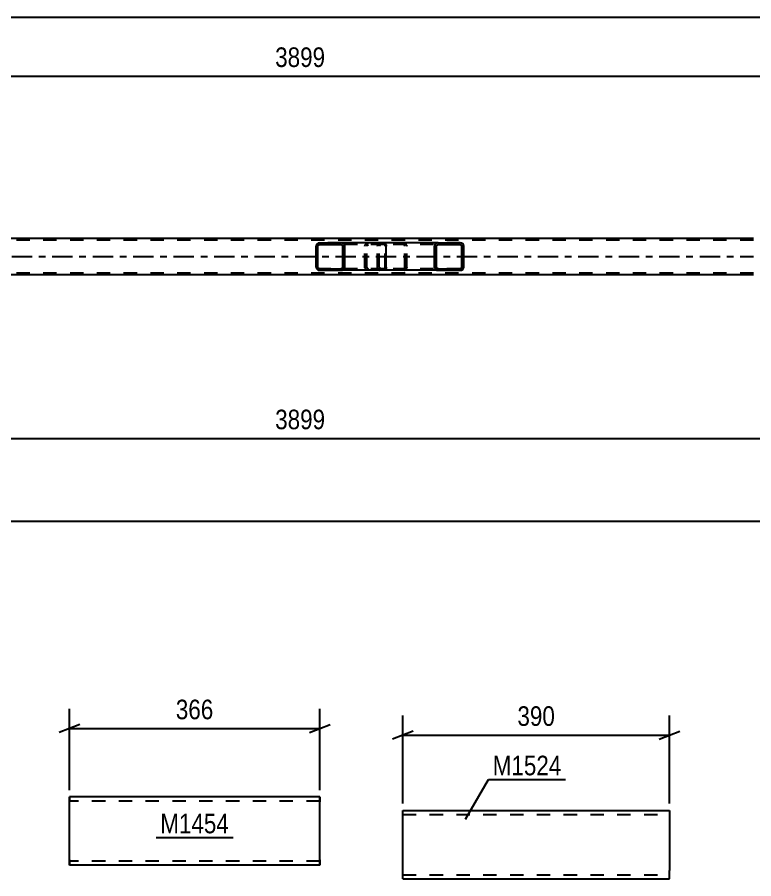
# Model space of a CAD drawing. Header units: millimetres. Extents: x 0 to 841, y 0 to 594.
# Drawn here: x 616.9 to 724.6, y 123.6 to 249.6 of the extents above; entities that cross this region are included whole.
import ezdxf

# ---------------------------------------------------------------- set-up
doc = ezdxf.new("R2010")
doc.units = ezdxf.units.MM
doc.linetypes.add('DXK_LINE_DOT2', pattern=[3.9198, 1.9599, -1.9599])
doc.linetypes.add('DXK_LINE_DOT3', pattern=[5.9187, 2.979, -0.9799, 0.9799, -0.9799])
doc.styles.add('Arial Narrow', font='ARIALN.TTF', dxfattribs={"height": 0.2})

# ---------------------------------------------------------------- blocks, each defined once
blk = doc.blocks.new('Part-717034435-3125 - 3036')
at = {"color": 7, "linetype": 'DXK_LINE_DOT2'}
for p, q in [((724.56, 216.98), (65.64, 216.98)), ((724.56, 212.18), (65.64, 212.18))]:
    blk.add_line(p, q, dxfattribs=at)
at = {"color": 2, "linetype": 'Continuous'}
for p, q in [((724.56, 217.22), (588.56, 217.22)), ((724.56, 211.94), (588.56, 211.94))]:
    blk.add_line(p, q, dxfattribs=at)
at = {"color": 7, "linetype": 'DXK_LINE_DOT3'}
blk.add_line((65.64, 214.58), (724.56, 214.58), dxfattribs=at)
blk = doc.blocks.new('Part-717034435-3192 - 3036')
at = {"linetype": 'Continuous'}
h = blk.add_hatch(dxfattribs=at)
h.set_pattern_fill('', scale=0.7, style=0, pattern_type=0)
h.set_pattern_definition([(45, (664.7372, 216.2857), (-1.57154, 1.57154), [])])
h.paths.add_polyline_path([(664.78, 216.1), (664.74, 216.29), (664.63, 216.44), (664.47, 216.55), (664.27, 216.58), (661.09, 216.58), (660.9, 216.55), (660.73, 216.44), (660.62, 216.29), (660.59, 216.1), (660.59, 213.06), (660.62, 212.88), (660.73, 212.72), (660.9, 212.62), (661.09, 212.58), (664.27, 212.58), (664.47, 212.62), (664.63, 212.72), (664.74, 212.88), (664.78, 213.06)])
h.paths.add_polyline_path([(664.5, 212.97), (664.45, 212.89), (664.37, 212.84), (664.27, 212.82), (661.09, 212.82), (660.99, 212.84), (660.91, 212.89), (660.86, 212.97), (660.84, 213.06), (660.84, 216.1), (660.86, 216.19), (660.91, 216.27), (660.99, 216.32), (661.09, 216.34), (664.27, 216.34), (664.37, 216.32), (664.45, 216.27), (664.5, 216.19), (664.52, 216.1), (664.52, 213.06)])
at = {"color": 2, "linetype": 'Continuous'}
for p, q in [((660.62, 216.29), (660.59, 216.1)), ((660.59, 213.06), (660.59, 216.1)), ((660.84, 216.1), (660.86, 216.19)), ((660.84, 213.06), (660.84, 216.1)), ((660.86, 216.19), (660.91, 216.27)), ((661.09, 216.58), (660.9, 216.55)), ((660.91, 216.27), (660.99, 216.32)), ((660.99, 216.32), (661.09, 216.34)), ((661.09, 216.58), (664.27, 216.58)), ((661.09, 216.34), (664.27, 216.34)), ((670.57, 216.58), (664.27, 216.58)), ((664.47, 216.55), (664.27, 216.58)), ((664.27, 216.34), (664.37, 216.32)), ((664.37, 216.32), (664.45, 216.27)), ((664.45, 216.27), (664.5, 216.19)), ((664.5, 216.19), (664.52, 216.1)), ((664.52, 213.06), (664.52, 216.1)), ((664.78, 216.1), (664.74, 216.29)), ((664.78, 213.06), (664.78, 216.1)), ((670.57, 216.58), (670.68, 216.55)), ((670.68, 216.55), (670.76, 216.44)), ((670.76, 216.44), (670.82, 216.29)), ((670.82, 216.29), (670.84, 216.1)), ((670.84, 213.06), (670.84, 216.1)), ((660.59, 213.06), (660.62, 212.88)), ((660.86, 212.97), (660.84, 213.06)), ((660.91, 212.89), (660.86, 212.97)), ((660.99, 212.84), (660.91, 212.89)), ((661.09, 212.82), (660.99, 212.84)), ((661.09, 212.82), (664.27, 212.82)), ((664.37, 212.84), (664.27, 212.82)), ((664.45, 212.89), (664.37, 212.84)), ((664.5, 212.97), (664.45, 212.89)), ((664.52, 213.06), (664.5, 212.97)), ((664.74, 212.88), (664.78, 213.06)), ((670.82, 212.88), (670.76, 212.72)), ((670.84, 213.06), (670.82, 212.88)), ((660.9, 212.62), (661.09, 212.58)), ((661.09, 212.58), (664.27, 212.58)), ((664.27, 212.58), (664.47, 212.62)), ((670.57, 212.58), (664.27, 212.58)), ((670.68, 212.62), (670.57, 212.58)), ((670.76, 212.72), (670.68, 212.62))]:
    blk.add_line(p, q, dxfattribs=at)
at = {"color": 7, "linetype": 'DXK_LINE_DOT2'}
for p, q in [((664.27, 216.58), (661.09, 216.58)), ((670.57, 216.34), (661.09, 216.34)), ((667.74, 216.1), (667.77, 216.29)), ((667.74, 213.06), (667.74, 216.1)), ((668.01, 216.19), (667.99, 216.1)), ((667.99, 213.06), (667.99, 216.1)), ((668.06, 216.27), (668.01, 216.19)), ((668.05, 216.55), (668.24, 216.58)), ((668.06, 216.27), (668.08, 216.29)), ((668.08, 216.29), (668.14, 216.32)), ((668.14, 216.32), (668.24, 216.34)), ((669.58, 216.34), (669.58, 216.58)), ((670.63, 216.32), (670.57, 216.34)), ((670.67, 216.27), (670.63, 216.32)), ((670.7, 216.19), (670.67, 216.27)), ((670.71, 216.1), (670.7, 216.19)), ((670.71, 213.06), (670.71, 216.1)), ((670.57, 212.82), (661.09, 212.82)), ((667.77, 212.88), (667.74, 213.06)), ((667.99, 213.06), (668.01, 212.97)), ((668.01, 212.97), (668.06, 212.89)), ((668.06, 212.89), (668.14, 212.84)), ((668.14, 212.84), (668.24, 212.82)), ((669.58, 212.58), (669.58, 212.82)), ((670.57, 212.82), (670.63, 212.84)), ((670.63, 212.84), (670.67, 212.89)), ((670.67, 212.89), (670.7, 212.97)), ((670.7, 212.97), (670.71, 213.06)), ((664.27, 212.58), (661.09, 212.58)), ((668.24, 212.58), (668.05, 212.62))]:
    blk.add_line(p, q, dxfattribs=at)
at = {"color": 2, "linetype": 'Continuous'}
for centre, start, end in [((661.07, 216.09), 111.1941, 156.1506), ((664.29, 216.09), 23.8494, 68.8059), ((661.07, 213.08), 203.8494, 248.8059), ((664.29, 213.08), 291.1941, 336.1506)]:
    blk.add_arc(centre, 0.492, start, end, dxfattribs=at)
at = {"color": 7, "linetype": 'DXK_LINE_DOT2'}
for centre, start, end in [((668.22, 216.09), 111.1941, 156.1506), ((668.22, 213.08), 203.8494, 248.8059)]:
    blk.add_arc(centre, 0.492, start, end, dxfattribs=at)
blk = doc.blocks.new('Part-717034435-3243 - 3036')
at = {"linetype": 'Continuous'}
h = blk.add_hatch(dxfattribs=at)
h.set_pattern_fill('', scale=0.7, style=0, pattern_type=0)
h.set_pattern_definition([(45, (682.1488, 216.2857), (-1.57154, 1.57154), [])])
h.paths.add_polyline_path([(682.19, 216.1), (682.15, 216.29), (682.04, 216.44), (681.87, 216.55), (681.68, 216.58), (678.44, 216.58), (678.25, 216.55), (678.08, 216.44), (677.97, 216.29), (677.93, 216.1), (677.93, 213.06), (677.97, 212.88), (678.08, 212.72), (678.25, 212.62), (678.44, 212.58), (681.68, 212.58), (681.87, 212.62), (682.04, 212.72), (682.15, 212.88), (682.19, 213.06)])
h.paths.add_polyline_path([(681.91, 212.97), (681.86, 212.89), (681.77, 212.84), (681.68, 212.82), (678.44, 212.82), (678.34, 212.84), (678.26, 212.89), (678.21, 212.97), (678.19, 213.06), (678.19, 216.1), (678.21, 216.19), (678.26, 216.27), (678.34, 216.32), (678.44, 216.34), (681.68, 216.34), (681.77, 216.32), (681.86, 216.27), (681.91, 216.19), (681.93, 216.1), (681.93, 213.06)])
at = {"color": 7, "linetype": 'DXK_LINE_DOT2'}
for p, q in [((669.58, 216.1), (669.62, 216.29)), ((669.58, 213.06), (669.58, 216.1)), ((669.86, 216.19), (669.84, 216.1)), ((669.84, 213.06), (669.84, 216.1)), ((669.91, 216.27), (669.86, 216.19)), ((669.9, 216.55), (670.09, 216.58)), ((669.99, 216.32), (669.91, 216.27)), ((670.09, 216.34), (669.99, 216.32)), ((670.57, 216.58), (670.09, 216.58)), ((681.68, 216.34), (670.09, 216.34)), ((673.33, 216.58), (673.52, 216.55)), ((673.42, 216.32), (673.33, 216.34)), ((673.51, 216.27), (673.42, 216.32)), ((673.56, 216.19), (673.51, 216.27)), ((673.58, 216.1), (673.56, 216.19)), ((673.58, 213.06), (673.58, 216.1)), ((673.8, 216.29), (673.84, 216.1)), ((673.84, 213.06), (673.84, 216.1)), ((681.68, 216.58), (678.44, 216.58)), ((669.62, 212.88), (669.58, 213.06)), ((669.84, 213.06), (669.86, 212.97)), ((669.86, 212.97), (669.91, 212.89)), ((669.91, 212.89), (669.99, 212.84)), ((669.99, 212.84), (670.09, 212.82)), ((681.68, 212.82), (670.09, 212.82)), ((673.33, 212.82), (673.42, 212.84)), ((673.42, 212.84), (673.51, 212.89)), ((673.51, 212.89), (673.56, 212.97)), ((673.56, 212.97), (673.58, 213.06)), ((673.84, 213.06), (673.8, 212.88)), ((670.09, 212.58), (669.9, 212.62)), ((670.57, 212.58), (670.09, 212.58)), ((673.52, 212.62), (673.33, 212.58)), ((681.68, 212.58), (678.44, 212.58))]:
    blk.add_line(p, q, dxfattribs=at)
at = {"color": 2, "linetype": 'Continuous'}
for p, q in [((678.44, 216.58), (670.57, 216.58)), ((677.97, 216.29), (677.93, 216.1)), ((677.93, 213.06), (677.93, 216.1)), ((678.19, 216.1), (678.21, 216.19)), ((678.19, 213.06), (678.19, 216.1)), ((678.21, 216.19), (678.26, 216.27)), ((678.44, 216.58), (678.25, 216.55)), ((678.26, 216.27), (678.34, 216.32)), ((678.34, 216.32), (678.44, 216.34)), ((678.44, 216.58), (681.68, 216.58)), ((678.44, 216.34), (681.68, 216.34)), ((681.87, 216.55), (681.68, 216.58)), ((681.68, 216.34), (681.77, 216.32)), ((681.77, 216.32), (681.86, 216.27)), ((681.86, 216.27), (681.91, 216.19)), ((681.91, 216.19), (681.93, 216.1)), ((681.93, 213.06), (681.93, 216.1)), ((682.19, 216.1), (682.15, 216.29)), ((682.19, 213.06), (682.19, 216.1)), ((677.93, 213.06), (677.97, 212.88)), ((678.21, 212.97), (678.19, 213.06)), ((678.26, 212.89), (678.21, 212.97)), ((678.34, 212.84), (678.26, 212.89)), ((678.44, 212.82), (678.34, 212.84)), ((678.44, 212.82), (681.68, 212.82)), ((681.77, 212.84), (681.68, 212.82)), ((681.86, 212.89), (681.77, 212.84)), ((681.91, 212.97), (681.86, 212.89)), ((681.93, 213.06), (681.91, 212.97)), ((682.15, 212.88), (682.19, 213.06)), ((678.44, 212.58), (670.57, 212.58)), ((678.25, 212.62), (678.44, 212.58)), ((678.44, 212.58), (681.68, 212.58)), ((681.68, 212.58), (681.87, 212.62))]:
    blk.add_line(p, q, dxfattribs=at)
at = {"color": 7, "linetype": 'DXK_LINE_DOT2'}
for centre, start, end in [((670.07, 216.08), 110.7583, 155.6801), ((673.35, 216.08), 24.3199, 69.2417), ((670.07, 213.08), 204.3199, 249.2417), ((673.35, 213.08), 290.7583, 335.6801)]:
    blk.add_arc(centre, 0.496, start, end, dxfattribs=at)
at = {"color": 2, "linetype": 'Continuous'}
for centre, start, end in [((678.42, 216.08), 110.7583, 155.68), ((681.7, 216.08), 24.32, 69.2417), ((678.42, 213.08), 204.32, 249.2417), ((681.7, 213.08), 290.7583, 335.68)]:
    blk.add_arc(centre, 0.496, start, end, dxfattribs=at)
blk = doc.blocks.new('Part-717034435-7043 - 7039')
at = {"color": 2, "linetype": 'Continuous'}
for p, q in [((624.52, 135.61), (624.52, 135.61)), ((661.13, 135.61), (624.52, 135.61)), ((624.52, 135.52), (624.52, 135.61)), ((624.52, 135.26), (624.52, 135.52)), ((624.52, 134.87), (624.52, 135.26)), ((624.52, 126.36), (624.52, 134.87)), ((661.13, 135.61), (661.13, 135.52)), ((661.13, 135.52), (661.13, 135.26)), ((661.13, 135.26), (661.13, 134.87)), ((661.13, 126.36), (661.13, 134.87)), ((624.52, 125.97), (624.52, 126.36)), ((624.52, 125.71), (624.52, 125.97)), ((661.13, 126.36), (661.13, 125.97)), ((661.13, 125.97), (661.13, 125.71)), ((624.52, 125.61), (624.52, 125.71)), ((624.52, 125.61), (624.52, 125.61)), ((661.13, 125.61), (624.52, 125.61)), ((661.13, 125.71), (661.13, 125.61))]:
    blk.add_line(p, q, dxfattribs=at)
at = {"color": 7, "linetype": 'DXK_LINE_DOT2'}
for p, q in [((624.52, 135.61), (624.52, 135.52)), ((624.52, 135.52), (624.52, 135.26)), ((624.52, 135.26), (624.52, 135.01)), ((624.52, 126.26), (624.52, 135.01)), ((624.52, 135.01), (624.52, 135.01)), ((661.13, 135.01), (624.52, 135.01)), ((624.52, 134.97), (624.52, 135.01)), ((624.52, 134.97), (624.52, 135.01)), ((624.52, 126.59), (624.52, 134.97)), ((624.52, 134.87), (624.52, 134.97)), ((624.52, 134.84), (624.52, 134.87)), ((624.52, 134.64), (624.52, 134.84)), ((661.13, 135.61), (661.13, 135.61)), ((661.13, 135.52), (661.13, 135.61)), ((661.13, 135.26), (661.13, 135.52)), ((661.13, 135.01), (661.13, 135.26)), ((661.13, 126.26), (661.13, 135.01)), ((661.13, 134.97), (661.13, 135.01)), ((661.13, 134.97), (661.13, 135.01)), ((661.13, 126.59), (661.13, 134.97)), ((661.13, 134.87), (661.13, 134.97)), ((661.13, 134.84), (661.13, 134.87)), ((661.13, 134.64), (661.13, 134.84)), ((624.52, 126.39), (624.52, 134.64)), ((661.13, 126.39), (661.13, 134.64)), ((624.52, 126.39), (624.52, 126.59)), ((624.52, 126.26), (624.52, 126.39)), ((624.52, 126.39), (624.52, 126.26)), ((624.52, 126.21), (624.52, 126.26)), ((624.52, 126.26), (624.52, 126.21)), ((624.52, 126.26), (624.52, 125.97)), ((624.52, 126.21), (624.52, 126.21)), ((661.13, 126.21), (624.52, 126.21)), ((624.52, 125.97), (624.52, 125.71)), ((661.13, 126.39), (661.13, 126.59)), ((661.13, 126.26), (661.13, 126.39)), ((661.13, 126.39), (661.13, 126.26)), ((661.13, 126.21), (661.13, 126.26)), ((661.13, 126.26), (661.13, 126.21)), ((661.13, 125.97), (661.13, 126.26)), ((661.13, 125.71), (661.13, 125.97)), ((624.52, 125.71), (624.52, 125.61)), ((661.13, 125.61), (661.13, 125.71)), ((661.13, 125.61), (661.13, 125.61))]:
    blk.add_line(p, q, dxfattribs=at)
blk = doc.blocks.new('Part-717034435-7280 - 7274')
at = {"color": 2, "linetype": 'Continuous'}
for p, q in [((673.28, 133.64), (673.28, 133.64)), ((673.28, 133.64), (712.29, 133.64)), ((673.28, 123.74), (673.28, 133.64)), ((712.29, 133.64), (712.29, 133.64)), ((712.29, 133.64), (712.29, 133.55)), ((712.29, 133.55), (712.29, 124.84)), ((712.29, 123.64), (712.29, 124.84)), ((673.28, 123.64), (673.28, 123.74)), ((673.28, 123.64), (673.28, 123.64)), ((673.28, 123.64), (712.29, 123.64)), ((712.29, 123.64), (712.29, 123.64))]:
    blk.add_line(p, q, dxfattribs=at)
at = {"color": 7, "linetype": 'DXK_LINE_DOT2'}
for p, q in [((673.28, 133.64), (712.29, 133.64)), ((673.28, 133.64), (673.28, 133.64)), ((673.28, 133.04), (673.28, 133.04)), ((673.28, 133.04), (712.29, 133.04)), ((673.28, 133.04), (712.29, 133.04)), ((673.28, 132.44), (673.28, 132.44)), ((673.28, 132.44), (673.28, 132.44)), ((712.29, 133.04), (712.29, 133.04)), ((712.29, 132.44), (712.29, 132.44)), ((712.29, 132.44), (712.29, 132.44)), ((673.28, 124.24), (673.28, 124.29)), ((673.28, 124.24), (673.28, 124.24)), ((673.28, 124.24), (712.29, 124.24)), ((673.28, 124.24), (712.29, 124.24)), ((673.28, 123.64), (712.29, 123.64)), ((712.29, 124.29), (712.29, 124.61)), ((712.29, 124.24), (712.29, 124.29)), ((712.29, 124.24), (712.29, 124.24))]:
    blk.add_line(p, q, dxfattribs=at)
blk = doc.blocks.new('StraightDimension-717034435-3428 - 3036')
at = {"color": 7, "linetype": 'Continuous'}
for p, q in [((583.36, 218.62), (583.36, 243.8)), ((733.18, 218.22), (733.18, 243.8)), ((584.86, 241.55), (581.86, 240.35)), ((583.36, 240.95), (733.18, 240.95)), ((731.68, 240.35), (734.68, 241.55))]:
    blk.add_line(p, q, dxfattribs=at)
at = {"color": 0}
blk.add_wipeout([(662.53, 241.7), (662.53, 245.9), (654.01, 245.9), (654.01, 241.7)], dxfattribs=at)
at = {"color": 3, "style": 'Arial Narrow'}
blk.add_text('3899', height=2.863, dxfattribs=at).set_placement((654.61, 242.3))
blk = doc.blocks.new('StraightDimension-717034435-3421 - 3036')
at = {"color": 7, "linetype": 'Continuous'}
for p, q in [((583.36, 210.54), (583.36, 177.56)), ((733.18, 210.94), (733.18, 177.56)), ((584.86, 188.6), (581.86, 187.4)), ((583.36, 188), (733.18, 188)), ((731.68, 187.4), (734.68, 188.6))]:
    blk.add_line(p, q, dxfattribs=at)
at = {"color": 0}
blk.add_wipeout([(662.53, 188.75), (662.53, 192.95), (654.01, 192.95), (654.01, 188.75)], dxfattribs=at)
at = {"color": 3, "style": 'Arial Narrow'}
blk.add_text('3899', height=2.863, dxfattribs=at).set_placement((654.61, 189.35))
at = {"color": 0, "linetype": 'Continuous'}
blk.add_wipeout([(732.58, 187.3), (728.38, 187.3), (728.38, 176.96), (732.58, 176.96)], dxfattribs=at)
at = {"color": 3, "linetype": 'Continuous', "style": 'Arial Narrow'}
blk.add_text('18326', height=2.863, rotation=90.0002, dxfattribs=at).set_placement((731.98, 177.56))
blk = doc.blocks.new('StraightDimension-717034435-3524 - 3036')
at = {"color": 7, "linetype": 'Continuous'}
blk.add_line((57.02, 249.57), (733.18, 249.57), dxfattribs=at)
blk = doc.blocks.new('StraightDimension-717034435-3545 - 3036')
at = {"color": 7, "linetype": 'Continuous'}
blk.add_line((56.38, 175.89), (733.82, 175.89), dxfattribs=at)
blk = doc.blocks.new('StraightDimension-717034435-7045 - 7039')
at = {"color": 7, "linetype": 'Continuous'}
for p, q in [((624.52, 136.61), (624.52, 148.46)), ((661.13, 136.61), (661.13, 148.46)), ((626.02, 146.21), (623.02, 145.01)), ((659.63, 145.01), (662.63, 146.21)), ((624.52, 145.61), (661.13, 145.61))]:
    blk.add_line(p, q, dxfattribs=at)
at = {"color": 0}
blk.add_wipeout([(646.17, 146.36), (646.17, 150.56), (639.48, 150.56), (639.48, 146.36)], dxfattribs=at)
at = {"color": 3, "style": 'Arial Narrow'}
blk.add_text('366', height=2.863, dxfattribs=at).set_placement((640.08, 146.96))
blk = doc.blocks.new('StraightDimension-717034435-7282 - 7274')
at = {"color": 7, "linetype": 'Continuous'}
for p, q in [((673.28, 134.64), (673.28, 147.49)), ((712.29, 134.64), (712.29, 147.49)), ((674.78, 145.24), (671.78, 144.04)), ((710.79, 144.04), (713.79, 145.24)), ((673.28, 144.64), (712.29, 144.64))]:
    blk.add_line(p, q, dxfattribs=at)
at = {"color": 0}
blk.add_wipeout([(696.12, 145.39), (696.12, 149.59), (689.44, 149.59), (689.44, 145.39)], dxfattribs=at)
at = {"color": 3, "style": 'Arial Narrow'}
blk.add_text('390', height=2.863, dxfattribs=at).set_placement((690.04, 145.99))
blk = doc.blocks.new('Mark-717034435-7041 - 7039')
at = {"color": 0}
blk.add_wipeout([(647.85, 130.29), (647.85, 133.29), (637.8, 133.29), (637.8, 130.29)], dxfattribs=at)
blk.add_wipeout([(647.85, 130.29), (647.85, 133.29), (637.8, 133.29), (637.8, 130.29)], dxfattribs=at)
at = {"color": 30, "linetype": 'Continuous'}
blk.add_line((637.2, 129.69), (648.45, 129.69), dxfattribs=at)
at = {"color": 3, "style": 'Arial Narrow'}
blk.add_text('M1454', height=2.863, dxfattribs=at).set_placement((637.8, 130.29))
blk = doc.blocks.new('Mark-717034435-7276 - 7274')
at = {"color": 0}
blk.add_wipeout([(696.48, 138.77), (696.48, 141.77), (686.43, 141.77), (686.43, 138.77)], dxfattribs=at)
blk.add_wipeout([(696.48, 138.77), (696.48, 141.77), (686.43, 141.77), (686.43, 138.77)], dxfattribs=at)
at = {"color": 30, "linetype": 'Continuous'}
for p, q in [((682.44, 132.37), (685.83, 138.17)), ((685.83, 138.17), (697.08, 138.17))]:
    blk.add_line(p, q, dxfattribs=at)
at = {"color": 3, "style": 'Arial Narrow'}
blk.add_text('M1524', height=2.863, dxfattribs=at).set_placement((686.43, 138.77))

msp = doc.modelspace()

# ---------------------------------------------------------------- block references
for name in ['StraightDimension-717034435-3428 - 3036', 'Part-717034435-3125 - 3036', 'Part-717034435-3192 - 3036', 'Part-717034435-3243 - 3036', 'StraightDimension-717034435-3421 - 3036', 'StraightDimension-717034435-7045 - 7039', 'StraightDimension-717034435-7282 - 7274', 'Part-717034435-7043 - 7039', 'Part-717034435-7280 - 7274']:
    msp.add_blockref(name, (0, 0))

# ---------------------------------------------------------------- next in the draw order: block references
for name in ['StraightDimension-717034435-3524 - 3036', 'StraightDimension-717034435-3545 - 3036', 'Mark-717034435-7276 - 7274', 'Mark-717034435-7041 - 7039']:
    msp.add_blockref(name, (0, 0))

doc.saveas('drawing.dxf')
